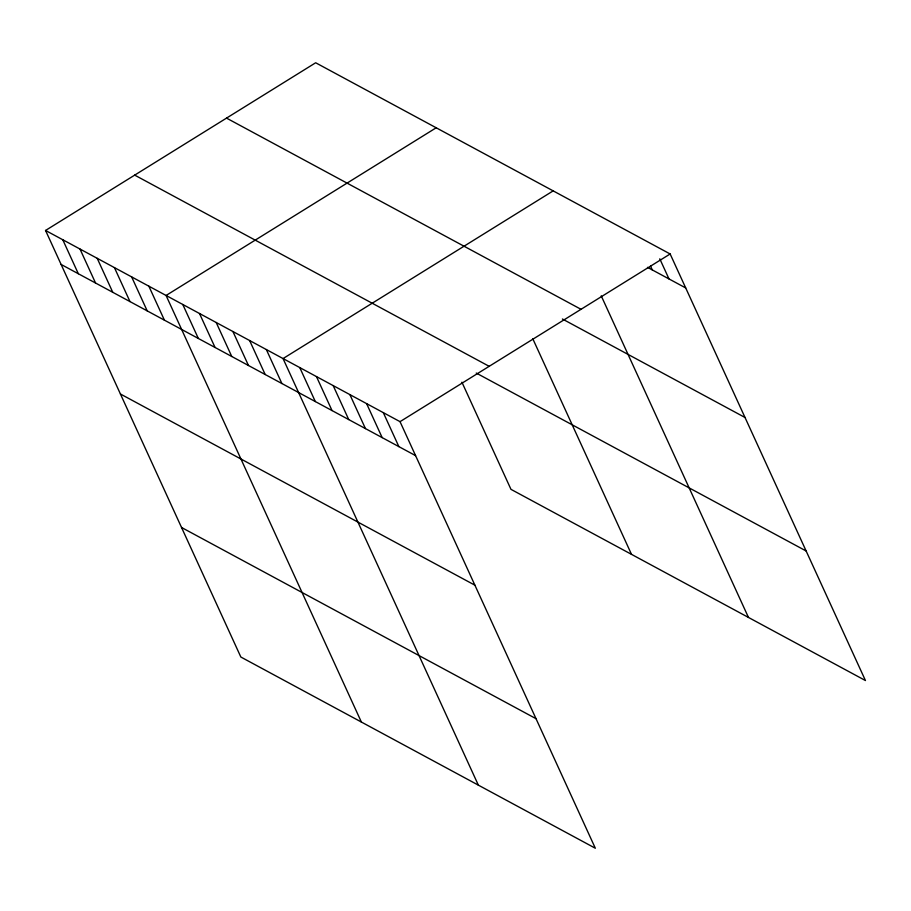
<?xml version="1.0" encoding="UTF-8"?>
<svg xmlns="http://www.w3.org/2000/svg" width="911" height="911" viewBox="0 0 911 911"><rect width="100%" height="100%" fill="white"/><g stroke="black" fill="none" stroke-linecap="round" stroke-linejoin="round"><path stroke-width="1.37" d="M45.55 230.46L400.031 421.656L595.327 848.232L240.846 657.025L45.55 230.46L315.673 62.768L670.154 253.975L865.45 680.54L510.969 489.344L461.923 382.21M436.198 127.779L166.075 295.471L361.371 722.036M553.171 190.877L283.048 358.57L478.355 785.134M400.031 421.656L670.154 253.975M647.505 267.344L685.71 287.944M226.532 118.111L581.013 309.307M562.394 318.998L745.027 417.5M134.691 175.117L489.173 366.324M476.248 373.055L806.133 550.984M61.105 264.441L415.587 455.637M120.423 393.996L474.904 585.192M181.528 527.469L536.01 718.677M659.78 258.804L668.993 278.937M650.556 266.149L652.287 269.918M601.237 295.859L748.466 617.442M532.81 338.801L631.494 554.343M383.315 412.649L398.87 446.629M366.609 403.63L382.164 437.61M349.892 394.622L365.448 428.603M333.187 385.604L348.742 419.584M316.47 376.596L332.025 410.565M299.765 367.577L315.32 401.557M266.342 349.551L281.898 383.531M249.625 340.532L265.181 374.512M232.92 331.524L248.475 365.505M216.203 322.505L231.758 356.486M199.498 313.498L215.053 347.478M182.781 304.479L198.336 338.459M148.857 286.179L164.413 320.16M131.639 276.898L147.195 310.867M114.422 267.606L129.977 301.587M97.204 258.325L112.759 292.294M79.986 249.033L95.541 283.014M62.768 239.741L78.323 273.721"/></g></svg>
